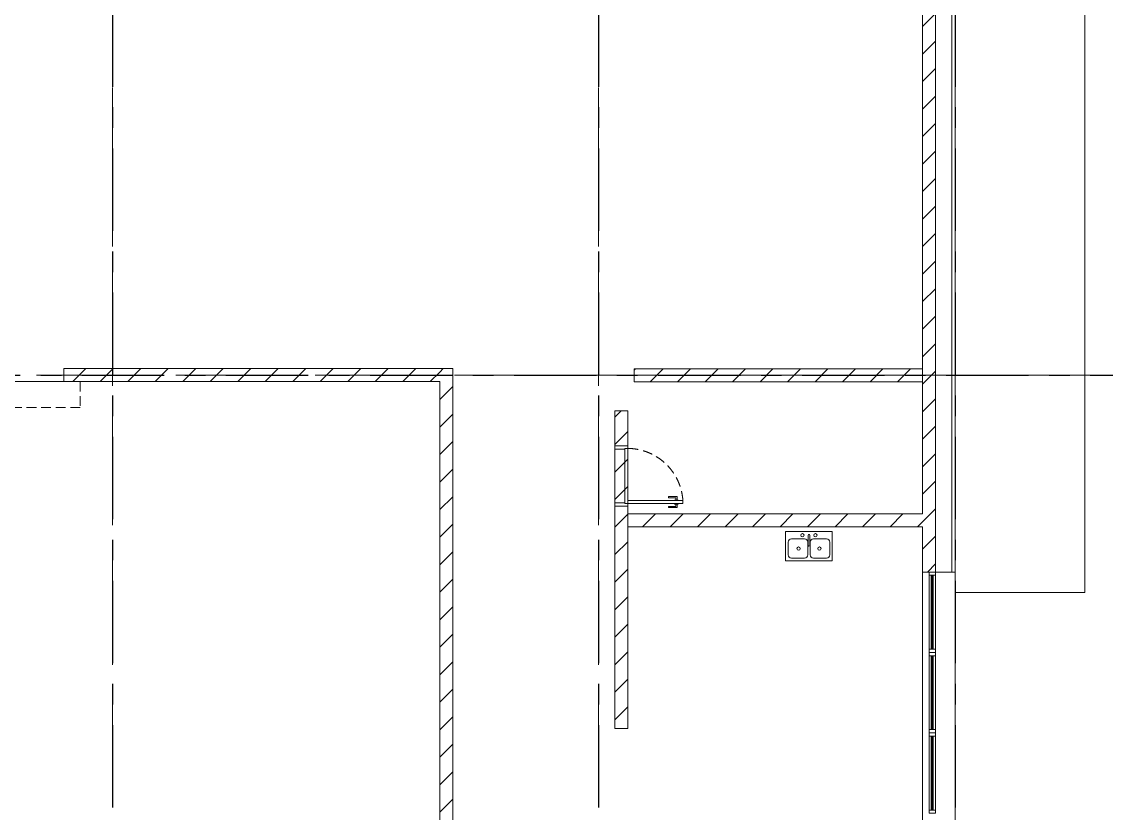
# Model space of a CAD drawing. Header units: millimetres. Extents: x -4000 to 187956, y -58990 to 162485.
# Drawn here: x 151599 to 168334, y 8694 to 20900 of the extents above; entities that cross this region are included whole.
import ezdxf

# ---------------------------------------------------------------- set-up
doc = ezdxf.new("R2010")
doc.units = ezdxf.units.MM
for name, pattern in [('Dash - 1_5mm', [225, 150, -75]), ('Grid Line', [2222.5, 1270, -317.5, 317.5, -317.5]), ('Grid Line 12_5mm', [2150, 1250, -300, 300, -300])]:
    doc.linetypes.add(name, pattern=pattern)
for name, color, linetype, lineweight in [('A-DOOR', 31, 'Continuous', 13), ('A-DOOR-FRAM', 31, 'Continuous', 13), ('A-FLOR-LEVL', 51, 'Continuous', 9), ('A-GLAZ', 151, 'Continuous', 13), ('A-WALL', 113, 'Continuous', 13), ('A-WALL-PATT', 111, 'Continuous', 13), ('P-SANR-FIXT', 6, 'Continuous', 9), ('S-GRID', 1, 'Continuous', 30)]:
    doc.layers.add(name, color=color, linetype=linetype, lineweight=lineweight)
pattern_1 = [(45, (0, 0), (-212.13203, 212.13203), [])]

# ---------------------------------------------------------------- blocks, each defined once
blk = doc.blocks.new('WAF - 1240x600-V666-0_000')
at = {"layer": 'A-GLAZ', "color": 161, "lineweight": 15}
for p, q in [((-620, 0), (-620, 100)), ((-570, 100), (570, 100)), ((-570, 29), (-570, 61)), ((-570, 61), (-557, 61)), ((-570, 29), (-570, 61)), ((-568, 29), (-570, 29)), ((-570, 0), (570, 0)), ((-557, 48), (-568, 29)), ((-557, 48), (-568, 29)), ((-568, 29), (568, 29)), ((568, 29), (-568, 29)), ((-557, 61), (-557, 56)), ((-557, 61), (-557, 48)), ((-557, 61), (557, 61)), ((557, 61), (-557, 61)), ((-557, 56), (557, 56)), ((-557, 56), (-557, 53)), ((557, 53), (-557, 53)), ((-557, 53), (-557, 48)), ((557, 48), (-557, 48)), ((-557, 48), (557, 48)), ((557, 61), (557, 56)), ((557, 61), (570, 61)), ((557, 48), (557, 61)), ((557, 53), (557, 56)), ((557, 53), (557, 48)), ((557, 48), (568, 29)), ((568, 29), (557, 48)), ((570, 29), (568, 29)), ((570, 29), (570, 61)), ((570, 29), (570, 61)), ((620, 0), (620, 100))]:
    blk.add_line(p, q, dxfattribs=at)
at = {"layer": 'A-GLAZ', "color": 174, "lineweight": 15}
for p, q in [((-620, 0), (-620, 100)), ((-620, 100), (620, 100)), ((620, 0), (-620, 0)), ((620, 100), (620, 0))]:
    blk.add_line(p, q, dxfattribs=at)
at = {"layer": 'A-GLAZ', "color": 163, "lineweight": 15}
for p, q in [((-620, 100), (-570, 100)), ((-620, 0), (-570, 0)), ((-570, 61), (-570, 100)), ((570, 100), (-570, 100)), ((570, 100), (-570, 100)), ((-570, 100), (-570, 0)), ((-570, 29), (-570, 61)), ((-570, 61), (570, 61)), ((-570, 29), (570, 29)), ((-570, 0), (-570, 29)), ((570, 0), (-570, 0)), ((-570, 0), (570, 0)), ((570, 61), (570, 100)), ((570, 0), (570, 100)), ((570, 100), (620, 100)), ((570, 61), (570, 29)), ((570, 0), (570, 29)), ((570, 0), (620, 0))]:
    blk.add_line(p, q, dxfattribs=at)
at = {"layer": 'A-GLAZ', "lineweight": 15}
for p, q in [((568, 29), (-568, 29)), ((-557, 61), (557, 61)), ((557, 56), (-557, 56)), ((-557, 56), (-557, 53)), ((-557, 56), (-557, 53)), ((-557, 53), (557, 53)), ((557, 56), (557, 53)), ((557, 56), (557, 53))]:
    blk.add_line(p, q, dxfattribs=at)
blk = doc.blocks.new('MP_DR_Single Swing_Miscellaneous - 2200x850_FR_SOLID CORE-V671-0_000')
at = {"layer": 'A-DOOR', "lineweight": 9}
for p, q in [((317, 860), (372, 860)), ((317, 730), (317, 860)), ((337, 840), (337, 730)), ((372, 840), (337, 840)), ((372, 880), (380, 880)), ((372, 860), (372, 880)), ((372, 840), (372, 860)), ((372, 860), (372, 840)), ((372, 820), (372, 840)), ((380, 880), (380, 820)), ((425, 880), (433, 880)), ((425, 820), (425, 880)), ((433, 880), (433, 860)), ((433, 860), (433, 840)), ((433, 840), (433, 860)), ((433, 860), (488, 860)), ((433, 840), (433, 820)), ((468, 840), (433, 840)), ((468, 730), (468, 840)), ((488, 860), (488, 730)), ((337, 730), (317, 730)), ((380, 820), (372, 820)), ((433, 820), (425, 820)), ((488, 730), (468, 730))]:
    blk.add_line(p, q, dxfattribs=at)
at = {"layer": 'A-DOOR', "color": 174, "lineweight": 15}
for p, q in [((380, 950), (425, 950)), ((380, 880), (380, 950)), ((425, 950), (425, 880)), ((380, 100), (380, 820)), ((425, 820), (425, 100))]:
    blk.add_line(p, q, dxfattribs=at)
at = {"layer": 'A-DOOR', "color": 163, "lineweight": 15}
for p, q in [((380, 820), (380, 880)), ((425, 880), (425, 820)), ((425, 100), (380, 100))]:
    blk.add_line(p, q, dxfattribs=at)
at = {"layer": 'A-DOOR', "linetype": 'Dash - 1_5mm', "lineweight": 9}
blk.add_arc((434, 93), 859, 93.5924, 179.5226, dxfattribs=at)
at = {"layer": 'A-DOOR-FRAM', "color": 91, "lineweight": 15}
for p, q in [((-465, 100), (380, 100)), ((-465, -100), (-465, 100)), ((425, 100), (465, 100)), ((465, 100), (465, -100)), ((465, -100), (-465, -100))]:
    blk.add_line(p, q, dxfattribs=at)
at = {"layer": 'A-DOOR-FRAM', "color": 81, "lineweight": 15}
for p, q in [((-465, 100), (-465, -100)), ((-425, 100), (-465, 100)), ((-425, 100), (-425, 55)), ((380, 100), (-425, 100)), ((-425, 100), (-425, 55)), ((-425, 55), (-415, 55)), ((-425, 55), (425, 55)), ((-415, 55), (-415, -100)), ((415, 55), (-415, 55)), ((-415, 55), (-415, -100)), ((380, 100), (425, 100)), ((415, -100), (415, 55)), ((415, 55), (425, 55)), ((415, -100), (415, 55)), ((425, 100), (465, 100)), ((425, 55), (425, 100)), ((425, 55), (425, 100)), ((465, 100), (465, -100)), ((-465, -100), (-415, -100)), ((-415, -100), (415, -100)), ((465, -100), (415, -100))]:
    blk.add_line(p, q, dxfattribs=at)
at = {"layer": 'A-DOOR-FRAM', "color": 71, "lineweight": 15}
blk.add_line((425, 100), (380, 100), dxfattribs=at)
blk = doc.blocks.new('MP_DR_Shutter_Roller - 3000x3800_FR-332156-0_000')
at = {"layer": 'A-DOOR', "linetype": 'Dash - 1_5mm', "lineweight": 9}
for p, q in [((-1750, -500), (-1750, -100)), ((-1750, -100), (1750, -100)), ((1750, -100), (1750, -500)), ((1750, -500), (-1750, -500))]:
    blk.add_line(p, q, dxfattribs=at)
at = {"layer": 'A-DOOR', "color": 174, "lineweight": 15}
blk.add_line((1500, -100), (-1500, -100), dxfattribs=at)
blk.add_line((1500, -100), (-1500, -100), dxfattribs=at)
blk.add_line((1500, -100), (-1500, -100), dxfattribs=at)
blk.add_line((1500, -100), (-1500, -100), dxfattribs=at)
blk.add_line((1500, -100), (-1500, -100), dxfattribs=at)
blk.add_line((1500, -100), (-1500, -100), dxfattribs=at)
blk.add_line((1500, -100), (-1500, -100), dxfattribs=at)
blk.add_line((1500, -100), (-1500, -100), dxfattribs=at)
blk.add_line((1500, -100), (-1500, -100), dxfattribs=at)
blk.add_line((1500, -100), (-1500, -100), dxfattribs=at)
blk.add_line((1500, -100), (-1500, -100), dxfattribs=at)
blk.add_line((1500, -100), (-1500, -100), dxfattribs=at)
blk.add_line((1500, -100), (-1500, -100), dxfattribs=at)
blk.add_line((1500, -100), (-1500, -100), dxfattribs=at)
blk.add_line((1500, -100), (-1500, -100), dxfattribs=at)
blk.add_line((1500, -100), (-1500, -100), dxfattribs=at)
blk.add_line((1500, -100), (-1500, -100), dxfattribs=at)
blk.add_line((1500, -100), (-1500, -100), dxfattribs=at)
blk.add_line((1500, -100), (-1500, -100), dxfattribs=at)
blk.add_line((1500, -100), (-1500, -100), dxfattribs=at)
blk.add_line((1500, -100), (-1500, -100), dxfattribs=at)
blk.add_line((1500, -100), (-1500, -100), dxfattribs=at)
blk.add_line((1500, -100), (-1500, -100), dxfattribs=at)
blk.add_line((1500, -100), (-1500, -100), dxfattribs=at)
blk = doc.blocks.new('Bon rua bat doi _2_ - 720 x 450 mm 2-642311-0_000')
at = {"layer": 'P-SANR-FIXT', "color": 250}
for p, q in [((376, 227), (-344, 227)), ((-344, 227), (-344, -223)), ((3, 170), (3, 15)), ((28, 170), (28, 15)), ((376, -223), (376, 227)), ((-306, 62), (-306, -134)), ((-54, 113), (-255, 113)), ((-3, 62), (-3, -134)), ((35, 62), (35, -134)), ((287, 113), (86, 113)), ((338, -134), (338, 62)), ((-344, -223), (376, -223)), ((-255, -185), (-54, -185)), ((86, -185), (287, -185))]:
    blk.add_line(p, q, dxfattribs=at)
for centre, radius, start, end in [((-84, 170), 25.4, 360, 180), ((-84, 170), 25.4, 180, 360), ((16, 170), 12.7, 360, 180), ((116, 170), 25.4, 360, 180), ((116, 170), 25.4, 180, 360), ((-255, 62), 50.8, 90, 180), ((-54, 62), 50.8, 360, 90), ((16, 15), 12.7, 180, 0), ((86, 62), 50.8, 90, 180), ((287, 62), 50.8, 360, 90), ((-255, -134), 50.8, 180, 270), ((-145, -36), 25.4, 0, 180), ((-145, -36), 25.4, 180, 360), ((-54, -134), 50.8, 270, 0), ((86, -134), 50.8, 180, 270), ((177, -36), 25.4, 0, 180), ((177, -36), 25.4, 180, 360), ((287, -134), 50.8, 270, 0)]:
    blk.add_arc(centre, radius, start, end, dxfattribs=at)
blk = doc.blocks.new('CMF2_NHAXUONG_A_rvt-1-0_000')
at = {"layer": 'A-WALL-PATT', "lineweight": 9}
h = blk.add_hatch(dxfattribs=at)
h.set_pattern_fill('FP_13', color=250, style=0, pattern_type=2)
h.set_pattern_definition(pattern_1)
h.paths.add_polyline_path([(165700, 500), (165700, 1639), (165500, 1639), (165500, 500)])
h.paths.add_polyline_path([(165500, 3679), (165700, 3679), (165700, 7454), (165500, 7454), (165500, 3964)])
h.paths.add_polyline_path([(165500, 12414), (165700, 12414), (165700, 45550), (165500, 45550), (165500, 13110)])
h = blk.add_hatch(dxfattribs=at)
h.set_pattern_fill('FP_13', color=250, style=0, pattern_type=2)
h.set_pattern_definition(pattern_1)
h.paths.add_polyline_path([(152250, 15350), (158050, 15350), (158050, 15550), (152250, 15550)])
h.paths.add_polyline_path([(123550, 15350), (149250, 15350), (149250, 15550), (123550, 15550)])
h = blk.add_hatch(dxfattribs=at)
h.set_pattern_fill('FP_13', color=250, style=0, pattern_type=2)
h.set_pattern_definition(pattern_1)
h.paths.add_polyline_path([(158250, 2100), (158250, 15550), (158050, 15550), (158050, 2100), (158147, 2100)])
h = blk.add_hatch(dxfattribs=at)
h.set_pattern_fill('FP_13', color=250, style=0, pattern_type=2)
h.set_pattern_definition(pattern_1)
h.paths.add_polyline_path([(165499, 15347), (165499, 15547), (161050, 15547), (161050, 15347)])
h = blk.add_hatch(dxfattribs=at)
h.set_pattern_fill('FP_13', color=250, style=0, pattern_type=2)
h.set_pattern_definition(pattern_1)
h.paths.add_polyline_path([(160950, 10000), (160950, 14900), (160750, 14900), (160750, 10000)])
h = blk.add_hatch(dxfattribs=at)
h.set_pattern_fill('FP_13', color=250, style=0, pattern_type=2)
h.set_pattern_definition(pattern_1)
h.paths.add_polyline_path([(165500, 13110), (165500, 13310), (160951, 13310), (160951, 13110)])
at = {"layer": 'A-FLOR-LEVL', "color": 250}
for p, q in [((166000, 12100), (166000, 36100)), ((168000, 12100), (168000, 36100)), ((168000, 12100), (166000, 12100))]:
    blk.add_line(p, q, dxfattribs=at)
at = {"layer": 'A-WALL', "color": 90, "lineweight": 15}
for p, q in [((165700, 45550), (165700, 12414)), ((165700, 12414), (165700, 45550)), ((165950, 45675), (165950, 12414)), ((166000, 12414), (166000, 45675)), ((165500, 45350), (165500, 13310)), ((158050, 15550), (152250, 15550)), ((152250, 15550), (152250, 15350)), ((158250, 15550), (158050, 15550)), ((158250, 3750), (158250, 15550)), ((165499, 15547), (161050, 15547)), ((161050, 15547), (161050, 15347)), ((165499, 15347), (165499, 15547)), ((152250, 15350), (158050, 15350)), ((158050, 15350), (158050, 5950)), ((161050, 15347), (165499, 15347)), ((160750, 14900), (160750, 10000)), ((160950, 14900), (160750, 14900)), ((160950, 10000), (160950, 14900)), ((165500, 13310), (160951, 13310)), ((160951, 13310), (160951, 13110)), ((160951, 13110), (165500, 13110)), ((165500, 13110), (165500, 12414)), ((165500, 12414), (165700, 12414)), ((165500, 7454), (165500, 12414)), ((165700, 12414), (166000, 12414)), ((166000, 12414), (166000, 7454)), ((160750, 10000), (160950, 10000))]:
    blk.add_line(p, q, dxfattribs=at)
at = {"layer": 'A-WALL', "color": 35, "lineweight": 15}
for p, q in [((165500, 36285), (165500, 13310)), ((166000, 300), (166000, 36300)), ((158050, 15550), (152250, 15550)), ((152250, 15350), (152250, 15550)), ((158050, 15550), (158250, 15550)), ((158250, 5650), (158250, 15550)), ((165499, 15547), (161050, 15547)), ((161050, 15347), (161050, 15547)), ((165499, 15547), (165499, 15347)), ((152250, 15350), (158050, 15350)), ((158050, 15350), (158050, 5950)), ((161050, 15347), (165499, 15347)), ((160750, 14900), (160750, 14360)), ((160750, 14900), (160950, 14900)), ((160950, 14360), (160950, 14900)), ((160750, 14360), (160750, 13430)), ((160750, 14360), (160950, 14360)), ((160950, 13430), (160950, 14360)), ((160750, 13430), (160750, 10000)), ((160750, 13430), (160950, 13430)), ((160950, 10000), (160950, 13430)), ((165500, 13310), (160951, 13310)), ((160951, 13110), (160951, 13310)), ((160951, 13110), (165500, 13110)), ((165500, 13110), (165500, 5150)), ((165500, 12414), (165600, 12414)), ((165700, 12414), (166000, 12414)), ((160950, 10000), (160750, 10000))]:
    blk.add_line(p, q, dxfattribs=at)
at = {"layer": 'A-WALL', "color": 53, "lineweight": 15}
for p, q in [((160950, 14360), (160750, 14360)), ((160750, 13430), (160950, 13430)), ((165600, 12414), (165700, 12414))]:
    blk.add_line(p, q, dxfattribs=at)
at = {"layer": 'S-GRID', "linetype": 'Grid Line 12_5mm', "lineweight": 9}
for p, q in [((153000, 161185), (153000, -16487)), ((160500, 161185), (160500, -16487)), ((166000, 161185), (166000, -16487)), ((-824, 15450), (183641, 15450))]:
    blk.add_line(p, q, dxfattribs=at)
at = {"layer": 'A-DOOR', "color": 250, "lineweight": 9}
blk.add_blockref('MP_DR_Shutter_Roller - 3000x3800_FR-332156-0_000', (150750, 15450), dxfattribs=at)
at = {"layer": 'A-DOOR', "color": 250, "lineweight": 9, "rotation": 270}
blk.add_blockref('MP_DR_Single Swing_Miscellaneous - 2200x850_FR_SOLID CORE-V671-0_000', (160850, 13895), dxfattribs=at)
at = {"layer": 'A-GLAZ', "color": 250, "lineweight": 9, "rotation": 270}
for p in [(165600, 11794), (165600, 10554), (165600, 9314)]:
    blk.add_blockref('WAF - 1240x600-V666-0_000', p, dxfattribs=at)
at = {"layer": 'P-SANR-FIXT', "color": 250, "lineweight": 9}
blk.add_blockref('Bon rua bat doi _2_ - 720 x 450 mm 2-642311-0_000', (163730, 12812), dxfattribs=at)

msp = doc.modelspace()

# ---------------------------------------------------------------- block references
at = {"lineweight": 5}
msp.add_blockref('CMF2_NHAXUONG_A_rvt-1-0_000', (0, 0), dxfattribs=at)

# ---------------------------------------------------------------- next in the draw order: linework, layer by layer
at = {"layer": 'S-GRID', "linetype": 'Grid Line'}
for p, q in [((153000, 161185), (153000, -16487)), ((160500, 161185), (160500, -16487)), ((166000, 161185), (166000, -16487)), ((-824, 15450), (183641, 15450))]:
    msp.add_line(p, q, dxfattribs=at)

doc.saveas('drawing.dxf')
